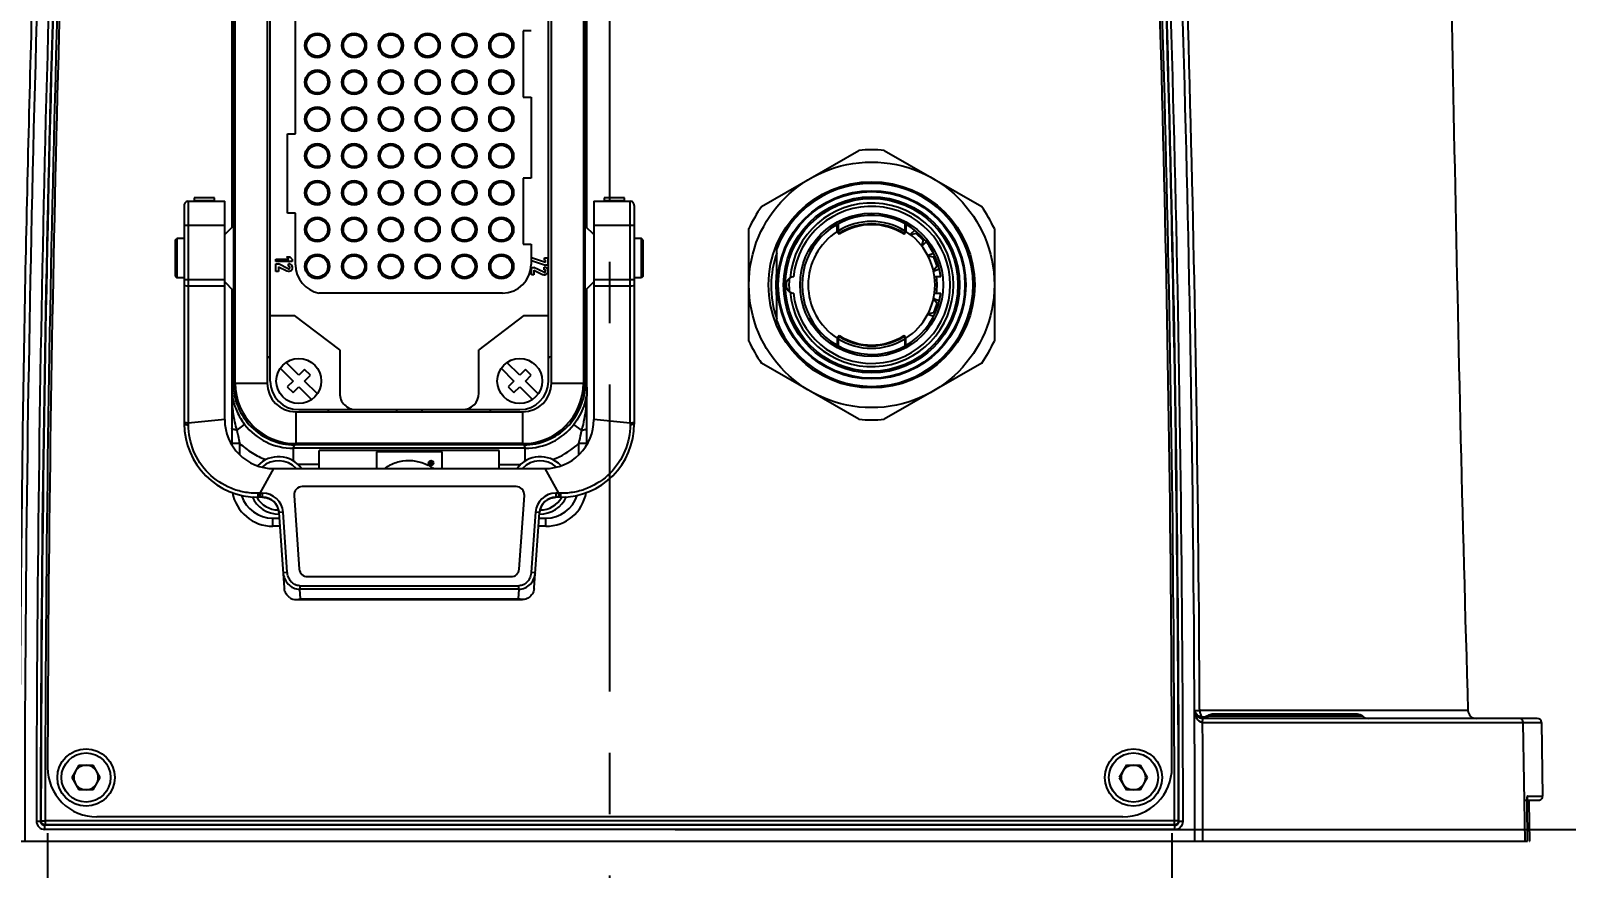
# Model space of a CAD drawing. Header units: millimetres. Extents: x 5828 to 6704, y 123 to 421.
# Drawn here: x 6360.72 to 6370.11, y 229.82 to 234.94 of the extents above; entities that cross this region are included whole.
import ezdxf

# ---------------------------------------------------------------- set-up
doc = ezdxf.new("R2010")
doc.units = ezdxf.units.MM
doc.linetypes.add('CENTER', pattern=[0.6, 0.375, -0.075, 0.075, -0.075])
for name, color, linetype in [('中心线', 7, 'Continuous'), ('外形图', 7, 'Continuous'), ('尺寸标注', 7, 'Continuous')]:
    doc.layers.add(name, color=color, linetype=linetype)
doc.styles.add('微软雅黑', font='msyh.ttc', dxfattribs={"height": 1.5})
doc.dimstyles.new('尺寸标注_1_20比例', dxfattribs={"dimtxt": 1.5, "dimasz": 1.25, "dimexe": 0.5, "dimexo": 0.4, "dimgap": 0.5, "dimtad": 1, "dimdec": 1, "dimlfac": 20, "dimdsep": 46, "dimtxsty": '微软雅黑', "dimcen": 0.09, "dimadec": 0, "dimazin": 0, "dimtp": 0.01, "dimtm": 0.01, "dimtfac": 1, "dimtdec": 1, "dimtofl": 0, "dimtmove": 0, "dimatfit": 3, "dimfxl": 1, "dimtolj": 1, "dimarcsym": 0})

# ---------------------------------------------------------------- blocks, each defined once
blk = doc.blocks.new('*D800')
at = {"layer": 'Defpoints', "color": 0}
for p in [(6360.8275, 230.4362), (6367.6973, 230.4362), (6367.6973, 224.187)]:
    blk.add_point(p, dxfattribs=at)
at = {"layer": '尺寸标注', "color": 0, "lineweight": -2}
for p, q in [((6360.8275, 230.0362), (6360.8275, 223.687)), ((6367.6973, 230.0362), (6367.6973, 223.687)), ((6362.0775, 224.187), (6366.4473, 224.187))]:
    blk.add_line(p, q, dxfattribs=at)
at = {"layer": '尺寸标注', "color": 0}
for points in [[(6362.0775, 224.3954), (6362.0775, 223.9787), (6360.8275, 224.187)], [(6366.4473, 223.9787), (6366.4473, 224.3954), (6367.6973, 224.187)]]:
    blk.add_solid(points, dxfattribs=at)
at = {"layer": '尺寸标注', "color": 0, "insert": (6364.2306, 225.4661), "char_height": 1.5, "attachment_point": 5, "style": '微软雅黑'}
blk.add_mtext('\\A1;\\A1;137', dxfattribs=at)
blk = doc.blocks.new('*D801')
at = {"layer": 'Defpoints', "color": 0}
for p in [(6364.2624, 239.5843), (6364.2624, 230.059), (6374.6748, 230.059)]:
    blk.add_point(p, dxfattribs=at)
at = {"layer": '尺寸标注', "color": 0, "lineweight": -2}
for p, q in [((6364.6624, 239.5843), (6375.1748, 239.5843)), ((6374.6748, 238.3343), (6374.6748, 231.309)), ((6364.6624, 230.059), (6375.1748, 230.059))]:
    blk.add_line(p, q, dxfattribs=at)
at = {"layer": '尺寸标注', "color": 0}
for points in [[(6374.8831, 238.3343), (6374.4665, 238.3343), (6374.6748, 239.5843)], [(6374.4665, 231.309), (6374.8831, 231.309), (6374.6748, 230.059)]]:
    blk.add_solid(points, dxfattribs=at)
at = {"layer": '尺寸标注', "color": 0, "insert": (6373.3958, 234.9195), "char_height": 1.5, "attachment_point": 5, "rotation": 90, "style": '微软雅黑'}
blk.add_mtext('\\A1;\\A1;190', dxfattribs=at)

msp = doc.modelspace()

# ---------------------------------------------------------------- linework, layer by layer
at = {"layer": '中心线', "linetype": 'CENTER', "ltscale": 5}
msp.add_line((6364.2624, 227.9015), (6364.2624, 284.2012), dxfattribs=at)
at = {"layer": '外形图', "color": 7, "linetype": 'Continuous'}
for p, q in [((6361.9624, 236.6879), (6361.9624, 234.8167)), ((6361.9737, 232.7854), (6361.9737, 236.6854)), ((6362.1687, 236.6854), (6362.1687, 232.7854)), ((6362.1874, 232.798), (6362.1874, 236.673)), ((6363.8874, 232.798), (6363.8874, 236.673)), ((6363.9062, 232.7854), (6363.9062, 236.6854)), ((6364.1012, 236.6854), (6364.1012, 232.7854)), ((6364.1124, 232.783), (6364.1124, 236.6879)), ((6361.9529, 235.7351), (6361.9529, 233.7358)), ((6364.1224, 233.7353), (6364.1224, 235.7356)), ((6362.3424, 234.308), (6362.3424, 235.163)), ((6363.7824, 234.938), (6363.7324, 234.938)), ((6363.7324, 234.938), (6363.7324, 234.533)), ((6361.9597, 234.8167), (6361.9737, 234.8167)), ((6361.9597, 234.8167), (6361.9597, 234.6542)), ((6361.9597, 234.6542), (6361.9737, 234.6542)), ((6361.9624, 234.6542), (6361.9624, 232.7829)), ((6363.7324, 234.533), (6363.7824, 234.533)), ((6363.7824, 234.533), (6363.7824, 234.038)), ((6362.2924, 234.308), (6362.3424, 234.308)), ((6362.2924, 233.823), (6362.2924, 234.308)), ((6365.1898, 233.8631), (6365.7851, 234.2068)), ((6365.9398, 234.2068), (6366.5351, 233.8631)), ((6363.7824, 234.038), (6363.7324, 234.038)), ((6363.7324, 234.038), (6363.7324, 233.633)), ((6361.8471, 233.9167), (6361.7221, 233.9167)), ((6361.7221, 233.9167), (6361.7221, 233.8961)), ((6361.8471, 233.9165), (6361.7221, 233.9165)), ((6361.8471, 233.8961), (6361.8471, 233.9167)), ((6364.3526, 233.9167), (6364.2276, 233.9167)), ((6364.2276, 233.9167), (6364.2276, 233.8961)), ((6364.3526, 233.9165), (6364.2276, 233.9165)), ((6364.3526, 233.8961), (6364.3526, 233.9167)), ((6361.6624, 233.8711), (6361.6624, 232.5379)), ((6361.6874, 233.8961), (6361.9096, 233.8961)), ((6361.6874, 233.8961), (6361.6874, 232.5405)), ((6361.7221, 233.9007), (6361.8471, 233.9007)), ((6361.9096, 232.5629), (6361.9096, 233.8961)), ((6362.3424, 233.823), (6362.2924, 233.823)), ((6362.3424, 233.5079), (6362.3424, 233.823)), ((6364.1653, 233.8961), (6364.3874, 233.8961)), ((6364.1653, 233.8961), (6364.1653, 232.5629)), ((6364.2276, 233.9007), (6364.3526, 233.9007)), ((6364.3874, 232.5405), (6364.3874, 233.8961)), ((6364.4124, 233.8711), (6364.4124, 232.5379)), ((6361.9096, 233.7479), (6361.6624, 233.7479)), ((6361.9096, 233.6924), (6361.9601, 233.7429)), ((6364.1653, 233.6924), (6364.1148, 233.7429)), ((6364.4124, 233.7479), (6364.1653, 233.7479)), ((6365.1124, 233.0417), (6365.1124, 233.7291)), ((6365.6524, 233.7111), (6365.6524, 233.7549)), ((6365.6574, 233.7577), (6365.6574, 233.7143)), ((6366.0674, 233.7143), (6366.0674, 233.7577)), ((6366.0724, 233.7549), (6366.0724, 233.7111)), ((6366.6124, 233.7291), (6366.6124, 233.0417)), ((6361.6074, 233.6579), (6361.6174, 233.6679)), ((6361.6074, 233.6579), (6361.6074, 233.4379)), ((6361.6624, 233.6679), (6361.6174, 233.6679)), ((6361.6174, 233.6679), (6361.6174, 233.4279)), ((6363.7324, 233.633), (6363.7824, 233.633)), ((6363.7824, 233.633), (6363.7824, 233.5105)), ((6364.4574, 233.6679), (6364.4124, 233.6679)), ((6364.4674, 233.6579), (6364.4574, 233.6679)), ((6364.4574, 233.4279), (6364.4574, 233.6679)), ((6364.4674, 233.4379), (6364.4674, 233.6579)), ((6365.6524, 233.7111), (6365.6633, 233.6943)), ((6365.6654, 233.7015), (6365.6574, 233.7143)), ((6366.0674, 233.7143), (6366.0595, 233.7015)), ((6366.0616, 233.6943), (6366.0724, 233.7111)), ((6366.1255, 233.7192), (6366.0988, 233.6925)), ((6366.1347, 233.7001), (6366.1007, 233.691)), ((6366.1347, 233.7001), (6366.141, 233.7064)), ((6366.1771, 233.6577), (6366.1347, 233.7001)), ((6366.1771, 233.6577), (6366.168, 233.6237)), ((6366.1695, 233.6218), (6366.1962, 233.6485)), ((6366.1834, 233.664), (6366.1771, 233.6577)), ((6362.2228, 233.5422), (6362.3018, 233.5422)), ((6362.2228, 233.5272), (6362.2228, 233.5422)), ((6362.2871, 233.5572), (6362.3081, 233.5572)), ((6362.2871, 233.5572), (6362.3018, 233.5422)), ((6362.3228, 233.5422), (6362.3081, 233.5572)), ((6362.3228, 233.5422), (6362.3228, 233.5272)), ((6363.8699, 233.5213), (6363.7849, 233.5505)), ((6363.7849, 233.5346), (6363.7849, 233.5505)), ((6363.8643, 233.5505), (6363.8849, 233.5505)), ((6363.8643, 233.5355), (6363.8643, 233.5505)), ((6363.8849, 233.5505), (6363.8849, 233.5055)), ((6365.2824, 233.1663), (6365.2824, 233.6045)), ((6366.2419, 233.5768), (6366.2064, 233.5638)), ((6366.2421, 233.5556), (6366.2075, 233.5617)), ((6366.2421, 233.5556), (6366.2505, 233.5586)), ((6366.2627, 233.4992), (6366.2421, 233.5556)), ((6362.2224, 233.513), (6362.2374, 233.513)), ((6362.2224, 233.468), (6362.2224, 233.513)), ((6362.2374, 233.468), (6362.2224, 233.468)), ((6362.3228, 233.5272), (6362.2228, 233.5272)), ((6362.2966, 233.4837), (6362.2374, 233.513)), ((6362.2374, 233.4962), (6362.29, 233.4703)), ((6362.2374, 233.4962), (6362.2374, 233.468)), ((6362.3003, 233.4997), (6362.3003, 233.5147)), ((6363.7845, 233.4912), (6363.7995, 233.4912)), ((6363.7845, 233.4462), (6363.7845, 233.4912)), ((6363.7995, 233.4462), (6363.7845, 233.4462)), ((6363.7849, 233.5346), (6363.8699, 233.5055)), ((6363.8587, 233.462), (6363.7995, 233.4912)), ((6363.7995, 233.4745), (6363.852, 233.4485)), ((6363.7995, 233.4745), (6363.7995, 233.4462)), ((6363.8624, 233.478), (6363.8624, 233.493)), ((6363.8699, 233.5355), (6363.8643, 233.5355)), ((6363.8699, 233.5213), (6363.8699, 233.5355)), ((6363.8849, 233.5055), (6363.8699, 233.5055)), ((6366.2627, 233.4992), (6366.2401, 233.4723)), ((6366.2406, 233.4699), (6366.2761, 233.4828)), ((6366.2711, 233.5022), (6366.2627, 233.4992)), ((6361.6074, 233.4379), (6361.6174, 233.4279)), ((6361.6624, 233.4279), (6361.6174, 233.4279)), ((6361.6624, 233.4182), (6361.9096, 233.4182)), ((6361.9096, 233.3769), (6361.6874, 233.3769)), ((6361.9096, 233.4034), (6361.9601, 233.3529)), ((6361.9529, 233.3601), (6361.9529, 232.7596)), ((6364.1653, 233.4034), (6364.1148, 233.3529)), ((6364.1224, 232.4115), (6364.1224, 233.3606)), ((6364.1653, 233.4182), (6364.4124, 233.4182)), ((6364.3874, 233.3769), (6364.1653, 233.3769)), ((6364.4574, 233.4279), (6364.4124, 233.4279)), ((6364.4674, 233.4379), (6364.4574, 233.4279)), ((6366.2845, 233.4354), (6366.2467, 233.4354)), ((6363.6074, 233.3355), (6362.4874, 233.3355)), ((6366.2627, 233.2717), (6366.2401, 233.2986)), ((6366.2761, 233.2881), (6366.2406, 233.301)), ((6366.2421, 233.2153), (6366.2627, 233.2717)), ((6366.2467, 233.3354), (6366.2845, 233.3354)), ((6366.2627, 233.2717), (6366.2711, 233.2686)), ((6362.1874, 233.198), (6362.337, 233.198)), ((6362.6124, 232.988), (6362.337, 233.198)), ((6363.7378, 233.198), (6363.4624, 232.988)), ((6363.7378, 233.198), (6363.8874, 233.198)), ((6366.2064, 233.207), (6366.2419, 233.1941)), ((6366.2421, 233.2153), (6366.2075, 233.2092)), ((6366.2505, 233.2122), (6366.2421, 233.2153)), ((6365.6633, 233.0766), (6365.6524, 233.0598)), ((6365.6574, 233.0566), (6365.6654, 233.0693)), ((6366.0595, 233.0693), (6366.0674, 233.0566)), ((6366.0724, 233.0598), (6366.0616, 233.0766)), ((6362.6124, 232.988), (6362.6124, 232.723)), ((6363.4624, 232.723), (6363.4624, 232.988)), ((6365.6524, 233.0598), (6365.6524, 233.0159)), ((6365.6574, 233.0566), (6365.6574, 233.0131)), ((6366.0674, 233.0131), (6366.0674, 233.0566)), ((6366.0724, 233.0159), (6366.0724, 233.0598)), ((6362.3624, 232.8333), (6362.2845, 232.9112)), ((6363.7124, 232.8333), (6363.6345, 232.9112)), ((6365.7851, 232.5641), (6365.1898, 232.9078)), ((6366.5351, 232.9078), (6365.9398, 232.5641)), ((6361.9737, 232.7854), (6362.1687, 232.7854)), ((6362.2491, 232.8759), (6362.3271, 232.7979)), ((6362.3271, 232.7979), (6362.2917, 232.7626)), ((6362.3978, 232.8686), (6362.3624, 232.8333)), ((6362.4331, 232.8333), (6362.3978, 232.8686)), ((6362.3978, 232.7979), (6362.4331, 232.8333)), ((6362.4757, 232.72), (6362.3978, 232.7979)), ((6363.5991, 232.8759), (6363.6771, 232.7979)), ((6363.6771, 232.7979), (6363.6417, 232.7626)), ((6363.7478, 232.8686), (6363.7124, 232.8333)), ((6363.7831, 232.8333), (6363.7478, 232.8686)), ((6363.7478, 232.7979), (6363.7831, 232.8333)), ((6363.8257, 232.72), (6363.7478, 232.7979)), ((6363.9062, 232.7854), (6364.1012, 232.7854)), ((6361.9624, 232.7829), (6361.9524, 232.7596)), ((6361.9529, 232.7244), (6361.9529, 232.4107)), ((6362.2917, 232.7626), (6362.3271, 232.7272)), ((6362.3271, 232.7272), (6362.3624, 232.7626)), ((6362.3624, 232.7626), (6362.4403, 232.6846)), ((6363.6417, 232.7626), (6363.6771, 232.7272)), ((6363.6771, 232.7272), (6363.7124, 232.7626)), ((6363.7124, 232.7626), (6363.7903, 232.6846)), ((6364.1224, 232.7595), (6364.1124, 232.783)), ((6362.3437, 232.6104), (6363.7312, 232.6104)), ((6362.3437, 232.6104), (6362.3437, 232.4154)), ((6362.3624, 232.623), (6363.7124, 232.623)), ((6363.7312, 232.4154), (6363.7312, 232.6104)), ((6361.9096, 232.5629), (6361.6874, 232.5405)), ((6361.6875, 232.5307), (6361.6874, 232.5405)), ((6361.9857, 232.4978), (6362.0316, 232.5332)), ((6364.0891, 232.4978), (6364.0433, 232.5332)), ((6364.3874, 232.5405), (6364.1653, 232.5629)), ((6364.3874, 232.5405), (6364.3873, 232.5307)), ((6362.0024, 232.4169), (6361.9524, 232.4169)), ((6362.0024, 232.3478), (6362.0024, 232.4169)), ((6363.7312, 232.4154), (6362.3437, 232.4154)), ((6364.1224, 232.4169), (6364.0724, 232.4169)), ((6364.0724, 232.4169), (6364.0724, 232.3476)), ((6362.3284, 232.3872), (6362.3373, 232.4079)), ((6363.7464, 232.3872), (6362.3284, 232.3872)), ((6362.3284, 232.3872), (6362.3284, 232.3099)), ((6363.7375, 232.4079), (6362.3373, 232.4079)), ((6363.5874, 232.3739), (6362.4874, 232.3739)), ((6362.4874, 232.2629), (6362.4874, 232.3739)), ((6363.2374, 232.3654), (6362.8374, 232.3654)), ((6362.8374, 232.3654), (6362.8374, 232.2629)), ((6363.2374, 232.2629), (6363.2374, 232.3654)), ((6363.5874, 232.2629), (6363.5874, 232.3739)), ((6363.7375, 232.4079), (6363.7464, 232.3872)), ((6363.7464, 232.3099), (6363.7464, 232.3872)), ((6362.1263, 232.1129), (6362.2096, 232.2629)), ((6362.2096, 232.2629), (6363.8653, 232.2629)), ((6362.4874, 232.2873), (6362.358, 232.2873)), ((6363.1714, 232.3043), (6363.1652, 232.3043)), ((6363.1652, 232.3043), (6363.1652, 232.2909)), ((6363.1652, 232.2909), (6363.1685, 232.2909)), ((6363.1702, 232.3019), (6363.1685, 232.3019)), ((6363.1685, 232.3019), (6363.1685, 232.2985)), ((6363.1685, 232.2985), (6363.1702, 232.2985)), ((6363.1729, 232.2909), (6363.1685, 232.2959)), ((6363.1685, 232.2909), (6363.1685, 232.2959)), ((6363.1722, 232.2961), (6363.1764, 232.2909)), ((6363.1729, 232.2909), (6363.1764, 232.2909)), ((6363.5874, 232.2873), (6363.7169, 232.2873)), ((6363.8653, 232.2629), (6363.9486, 232.1129)), ((6363.6908, 232.1529), (6362.384, 232.1529)), ((6362.1415, 232.0879), (6362.1124, 232.0879)), ((6362.1263, 232.1129), (6362.1128, 232.1125)), ((6362.1263, 232.1129), (6362.1414, 232.1129)), ((6362.1263, 232.0879), (6362.1263, 232.1129)), ((6362.1415, 232.0879), (6362.1415, 232.1129)), ((6362.1669, 232.0845), (6362.1709, 232.0833)), ((6362.195, 232.072), (6362.199, 232.0692)), ((6362.3341, 232.0994), (6362.3656, 231.6494)), ((6363.7092, 231.6494), (6363.7407, 232.0994)), ((6363.8737, 232.0677), (6363.8782, 232.0708)), ((6363.9486, 232.1129), (6363.9333, 232.1129)), ((6363.9334, 232.1129), (6363.9334, 232.0879)), ((6363.9624, 232.0879), (6363.9334, 232.0879)), ((6363.9486, 232.1129), (6363.9485, 232.0879)), ((6363.9621, 232.1125), (6363.9486, 232.1129)), ((6362.2024, 231.9604), (6362.2436, 231.9604)), ((6362.2024, 231.9604), (6362.2024, 231.9104)), ((6362.2402, 232), (6362.241, 231.9944)), ((6362.2661, 231.9967), (6362.2412, 231.9949)), ((6362.2412, 231.9949), (6362.2733, 231.5354)), ((6362.2917, 231.6309), (6362.2661, 231.9966)), ((6363.8087, 231.9966), (6363.7831, 231.6309)), ((6363.8015, 231.5354), (6363.8336, 231.9949)), ((6363.8336, 231.9949), (6363.8087, 231.9967)), ((6363.8312, 231.9604), (6363.8724, 231.9604)), ((6363.8337, 231.994), (6363.8342, 231.9974)), ((6363.8724, 231.9104), (6363.8724, 231.9604)), ((6362.2471, 231.9104), (6362.2025, 231.9104)), ((6363.8724, 231.9104), (6363.8277, 231.9104)), ((6362.2668, 231.6291), (6362.2917, 231.6309)), ((6362.4155, 231.6029), (6363.6593, 231.6029)), ((6363.7831, 231.6309), (6363.808, 231.6291)), ((6362.3683, 231.5477), (6363.7066, 231.5477)), ((6362.3683, 231.5477), (6362.3683, 231.5265)), ((6363.7066, 231.5265), (6362.3683, 231.5265)), ((6362.3725, 231.4667), (6362.3683, 231.5265)), ((6363.7066, 231.5265), (6363.7024, 231.4667)), ((6363.7066, 231.5265), (6363.7066, 231.5477)), ((6362.3456, 231.4629), (6363.7292, 231.4629)), ((6362.3725, 231.4667), (6363.7024, 231.4667)), ((6367.8786, 230.7435), (6367.8567, 230.7522)), ((6367.8668, 230.793), (6367.8669, 230.7856)), ((6369.5063, 230.7856), (6367.8669, 230.7856)), ((6369.9297, 230.7371), (6367.8856, 230.7371)), ((6368.8637, 230.7496), (6367.9182, 230.7496)), ((6368.8306, 230.7621), (6367.9442, 230.7621)), ((6367.885, 230.7125), (6369.9547, 230.7125)), ((6369.4758, 230.7127), (6369.8445, 230.7125)), ((6369.8564, 229.9871), (6369.8445, 230.7125)), ((6369.9547, 230.7125), (6369.9625, 230.2625)), ((6361.0191, 230.4509), (6360.9758, 230.3759)), ((6361.0191, 230.4509), (6361.1057, 230.4509)), ((6361.149, 230.3759), (6361.1057, 230.4509)), ((6367.4191, 230.4509), (6367.3758, 230.3759)), ((6367.4191, 230.4509), (6367.5057, 230.4509)), ((6367.549, 230.3759), (6367.5057, 230.4509)), ((6360.9758, 230.3759), (6361.0191, 230.3009)), ((6361.1057, 230.3009), (6361.149, 230.3759)), ((6367.3758, 230.3759), (6367.4191, 230.3009)), ((6367.5057, 230.3009), (6367.549, 230.3759)), ((6361.1057, 230.3009), (6361.0191, 230.3009)), ((6367.5057, 230.3009), (6367.4191, 230.3009)), ((6369.8691, 230.2625), (6369.9625, 230.2625)), ((6369.8576, 230.2371), (6369.9375, 230.2371)), ((6369.8672, 230.2134), (6369.8671, 230.2134)), ((6369.8807, 230.2312), (6369.8808, 230.2371)), ((6360.7594, 230.109), (6360.7844, 230.109)), ((6360.7844, 230.109), (6360.787, 230.1117)), ((6360.787, 230.1117), (6360.812, 230.1116)), ((6360.8094, 230.084), (6360.812, 230.0866)), ((6367.7154, 230.084), (6360.8094, 230.084)), ((6360.8094, 230.084), (6360.8094, 230.059)), ((6367.7378, 230.1117), (6360.812, 230.1116)), ((6360.812, 230.1116), (6360.812, 230.0866)), ((6367.7128, 230.0866), (6360.812, 230.0866)), ((6367.3973, 230.1354), (6361.1275, 230.1354)), ((6367.7128, 230.0866), (6367.7128, 230.1116)), ((6367.7154, 230.084), (6367.7128, 230.0866)), ((6367.7154, 230.059), (6367.7154, 230.084)), ((6367.7404, 230.109), (6367.7378, 230.1117)), ((6367.7404, 230.109), (6367.7654, 230.109)), ((6358.6403, 229.9871), (6369.8708, 229.9871)), ((6367.7154, 230.059), (6360.8094, 230.059)), ((6369.8815, 229.9871), (6369.8845, 229.9871))]:
    msp.add_line(p, q, dxfattribs=at)
for points in [[(6362.1263, 232.0879), (6362.1263, 232.0898), (6362.1263, 232.0952), (6362.1263, 232.1033)], [(6362.1416, 232.0879), (6362.1425, 232.0879), (6362.1449, 232.0879), (6362.1481, 232.0877), (6362.1516, 232.0874), (6362.1552, 232.0869), (6362.159, 232.0863), (6362.163, 232.0855), (6362.1669, 232.0845)], [(6362.1709, 232.0833), (6362.1749, 232.082), (6362.1789, 232.0804), (6362.1829, 232.0787), (6362.1869, 232.0767), (6362.1909, 232.0745), (6362.195, 232.072)], [(6362.199, 232.0692), (6362.203, 232.0662), (6362.2069, 232.0628), (6362.2108, 232.0592), (6362.2145, 232.0552)], [(6362.2145, 232.0552), (6362.2181, 232.051), (6362.2216, 232.0464)], [(6362.2216, 232.0464), (6362.2248, 232.0415), (6362.2278, 232.0364)], [(6362.2278, 232.0364), (6362.2305, 232.031), (6362.233, 232.0254), (6362.2352, 232.0195), (6362.2371, 232.0134)], [(6363.8441, 232.0305), (6363.8471, 232.0365), (6363.8504, 232.0421)], [(6363.8504, 232.0421), (6363.8538, 232.0472), (6363.8575, 232.0519)], [(6363.8575, 232.0519), (6363.8613, 232.0563), (6363.8653, 232.0604), (6363.8694, 232.0642), (6363.8737, 232.0677)], [(6363.8782, 232.0708), (6363.8827, 232.0737), (6363.8873, 232.0763), (6363.8919, 232.0786), (6363.8965, 232.0806), (6363.9011, 232.0824)], [(6363.9011, 232.0824), (6363.9057, 232.0839), (6363.9102, 232.0851), (6363.9146, 232.086), (6363.9189, 232.0868), (6363.923, 232.0873), (6363.9269, 232.0877), (6363.9303, 232.0879), (6363.9324, 232.0879), (6363.9333, 232.0879)], [(6362.2371, 232.0133), (6362.2388, 232.0069), (6362.2402, 232)], [(6363.8342, 231.9974), (6363.8354, 232.0039), (6363.837, 232.0106)], [(6363.837, 232.0106), (6363.839, 232.0174), (6363.8413, 232.0241), (6363.8441, 232.0305)], [(6367.8567, 230.7522), (6367.8412, 230.77), (6367.8369, 230.7872)], [(6367.9149, 230.7526), (6367.9022, 230.7459), (6367.8786, 230.7435)], [(6369.8708, 229.9871), (6369.8671, 230.2163), (6369.867, 230.2265), (6369.8671, 230.2355), (6369.8673, 230.2432), (6369.8675, 230.2493), (6369.8678, 230.2536), (6369.8679, 230.2549)], [(6369.8845, 229.9871), (6369.8807, 230.2207), (6369.8807, 230.2312)]]:
    msp.add_lwpolyline(points, dxfattribs=at)
for centre, radius in [((6362.4749, 234.848), 0.075), ((6362.4749, 234.848), 0.065), ((6362.6999, 234.848), 0.075), ((6362.6999, 234.848), 0.065), ((6362.9249, 234.848), 0.075), ((6362.9249, 234.848), 0.065), ((6363.1499, 234.848), 0.075), ((6363.1499, 234.848), 0.065), ((6363.3749, 234.848), 0.075), ((6363.3749, 234.848), 0.065), ((6363.5999, 234.848), 0.075), ((6363.5999, 234.848), 0.065), ((6362.4749, 234.623), 0.075), ((6362.4749, 234.623), 0.065), ((6362.6999, 234.623), 0.075), ((6362.6999, 234.623), 0.065), ((6362.9249, 234.623), 0.075), ((6362.9249, 234.623), 0.065), ((6363.1499, 234.623), 0.075), ((6363.1499, 234.623), 0.065), ((6363.3749, 234.623), 0.075), ((6363.3749, 234.623), 0.065), ((6363.5999, 234.623), 0.075), ((6363.5999, 234.623), 0.065), ((6362.4749, 234.398), 0.075), ((6362.4749, 234.398), 0.065), ((6362.6999, 234.398), 0.075), ((6362.6999, 234.398), 0.065), ((6362.9249, 234.398), 0.075), ((6362.9249, 234.398), 0.065), ((6363.1499, 234.398), 0.075), ((6363.1499, 234.398), 0.065), ((6363.3749, 234.398), 0.075), ((6363.3749, 234.398), 0.065), ((6363.5999, 234.398), 0.075), ((6363.5999, 234.398), 0.065), ((6362.4749, 234.173), 0.075), ((6362.4749, 234.173), 0.065), ((6362.6999, 234.173), 0.075), ((6362.6999, 234.173), 0.065), ((6362.9249, 234.173), 0.075), ((6362.9249, 234.173), 0.065), ((6363.1499, 234.173), 0.075), ((6363.1499, 234.173), 0.065), ((6363.3749, 234.173), 0.075), ((6363.3749, 234.173), 0.065), ((6363.5999, 234.173), 0.075), ((6363.5999, 234.173), 0.065), ((6365.8624, 233.3854), 0.75), ((6362.4749, 233.948), 0.075), ((6362.4749, 233.948), 0.065), ((6362.6999, 233.948), 0.075), ((6362.6999, 233.948), 0.065), ((6362.9249, 233.948), 0.075), ((6362.9249, 233.948), 0.065), ((6363.1499, 233.948), 0.075), ((6363.1499, 233.948), 0.065), ((6363.3749, 233.948), 0.075), ((6363.3749, 233.948), 0.065), ((6363.5999, 233.948), 0.075), ((6363.5999, 233.948), 0.065), ((6365.8624, 233.3854), 0.63), ((6365.8624, 233.3854), 0.575), ((6365.8624, 233.3854), 0.5725), ((6365.8624, 233.3854), 0.57), ((6365.8624, 233.3854), 0.5375), ((6365.8624, 233.3854), 0.5275), ((6365.8624, 233.3854), 0.4375), ((6362.4749, 233.723), 0.075), ((6362.4749, 233.723), 0.065), ((6362.6999, 233.723), 0.075), ((6362.6999, 233.723), 0.065), ((6362.9249, 233.723), 0.075), ((6362.9249, 233.723), 0.065), ((6363.1499, 233.723), 0.075), ((6363.1499, 233.723), 0.065), ((6363.3749, 233.723), 0.075), ((6363.3749, 233.723), 0.065), ((6363.5999, 233.723), 0.075), ((6363.5999, 233.723), 0.065), ((6362.4749, 233.498), 0.075), ((6362.4749, 233.498), 0.065), ((6362.6999, 233.498), 0.075), ((6362.6999, 233.498), 0.065), ((6362.9249, 233.498), 0.075), ((6362.9249, 233.498), 0.065), ((6363.1499, 233.498), 0.075), ((6363.1499, 233.498), 0.065), ((6363.3749, 233.498), 0.075), ((6363.3749, 233.498), 0.065), ((6363.5999, 233.498), 0.075), ((6363.5999, 233.498), 0.065), ((6362.3624, 232.7979), 0.1375), ((6363.7124, 232.7979), 0.1375), ((6363.1705, 232.2974), 0.0147), ((6363.1705, 232.2976), 0.0105), ((6361.0624, 230.3759), 0.175), ((6367.4624, 230.3759), 0.175), ((6361.0624, 230.3759), 0.15), ((6367.4624, 230.3759), 0.15)]:
    msp.add_circle(centre, radius, dxfattribs=at)
for centre, radius, start, end in [((6533.4142, 229.9871), 172.7267, 177.199864, 180), ((6533.4142, 229.9871), 172.6548, 177.199864, 179.959524), ((6533.4142, 229.9871), 172.6298, 177.199864, 179.959524), ((6533.4142, 229.9871), 172.6272, 177.199864, 179.958649), ((6533.4142, 229.9871), 172.6022, 177.199864, 179.958649), ((6195.1107, 229.9871), 172.6022, 0.041351, 2.800136), ((6195.1107, 229.9871), 172.6272, 0.041351, 2.800136), ((6195.1107, 229.9871), 172.6298, 0.040476, 2.800136), ((6195.1107, 229.9871), 172.6548, 0.040476, 2.800136), ((6195.1107, 229.9871), 172.7267, 0, 2.800136), ((6191.531, 229.9296), 176.3379, 0.280545, 2.76226), ((6533.4142, 230.0009), 172.5872, 177.211319, 179.855486), ((6195.1107, 230.0009), 172.5872, 0.144514, 2.788681), ((6365.8624, 233.3854), 0.825, 84.61998, 95.38002), ((6365.8624, 233.3854), 0.62, 200.69354, 159.30646), ((6361.6874, 233.8711), 0.025, 90, 180.00058), ((6364.3874, 233.8711), 0.025, 359.9995, 90), ((6365.8624, 233.3854), 0.825, 144.61998, 155.38002), ((6365.8624, 233.3854), 0.5, 184.92394, 175.07606), ((6365.8624, 233.3854), 0.48, 185.94994, 174.04989), ((6365.8624, 233.3854), 0.825, 24.61998, 35.38002), ((6365.8624, 233.3854), 0.425, 6.75633, 353.24367), ((6365.8624, 233.3854), 0.3875, 58.05991, 121.94009), ((6365.8624, 233.3854), 0.3675, 57.18451, 122.81549), ((6365.8624, 233.3854), 0.3725, 58.05991, 121.94009), ((6365.8624, 233.3854), 0.3875, 122.81549, 237.18451), ((6365.8624, 233.3854), 0.3825, 122.00222, 122.81549), ((6365.8624, 233.3854), 0.3825, 57.18451, 57.99778), ((6365.8624, 233.3854), 0.3875, 302.81549, 57.18451), ((6365.8652, 233.3778), 0.6166, 160.93701, 179.29174), ((6362.3003, 233.4913), 0.0234, 243.71823, 90), ((6362.3003, 233.4913), 0.00844, 243.71823, 90), ((6362.5174, 233.5079), 0.175, 180.00002, 260.12915), ((6363.6074, 233.5105), 0.175, 270.00009, 0.00002), ((6363.8624, 233.4695), 0.0234, 243.71823, 90), ((6363.8624, 233.4695), 0.00844, 243.71823, 90), ((6365.8624, 233.3854), 0.585, 172.50357, 187.49643), ((6365.8639, 233.3785), 0.6153, 179.35845, 199.0803), ((6365.3899, 233.3854), 0.05, 95.64016, 264.35941), ((6365.8624, 233.3854), 0.505, 175.54209, 184.45791), ((6365.8624, 233.3854), 0.4, 352.81924, 7.18076), ((6365.8624, 233.3854), 0.3675, 237.18451, 302.81549), ((6365.8624, 233.3854), 0.3725, 238.05991, 301.94009), ((6365.8624, 233.3854), 0.825, 204.61998, 215.38002), ((6365.8624, 233.3854), 0.3825, 237.18451, 237.99778), ((6365.8624, 233.3854), 0.3875, 238.05991, 301.94009), ((6365.8624, 233.3854), 0.3825, 302.00222, 302.81549), ((6365.8624, 233.3854), 0.825, 324.61998, 335.38002), ((6362.2201, 233.007), 0.0754, 226.47128, 244.28496), ((6363.8547, 233.007), 0.0754, 295.71371, 313.34051), ((6362.3437, 232.7854), 0.37, 180, 270), ((6362.3437, 232.7854), 0.175, 180, 270), ((6362.3624, 232.798), 0.175, 180.00004, 270), ((6363.7124, 232.798), 0.175, 269.99999, 359.99992), ((6363.7312, 232.7854), 0.37, 270, 0), ((6363.7312, 232.7854), 0.175, 270, 0), ((6365.869, 233.3828), 0.6222, 238.57217, 247.99687), ((6365.8691, 233.3833), 0.6226, 248.00367, 249.66128), ((6365.8696, 233.3853), 0.6247, 249.68749, 289.20998), ((6365.904, 233.3934), 0.622, 276.19494, 285.96569), ((6363.2543, 232.7621), 1.3018, 180.10482, 181.65995), ((6362.3165, 232.7622), 0.364, 180.40679, 181.82383), ((6362.3189, 232.7623), 0.3665, 181.8264, 185.92985), ((6363.1834, 232.7601), 1.2309, 181.66465, 182.9014), ((6363.1499, 232.7585), 1.1974, 182.90537, 183.34705), ((6362.32, 232.7624), 0.3676, 185.92887, 191.51533), ((6362.3374, 232.7829), 0.3749, 179.9908, 269.99429), ((6362.7124, 232.723), 0.1, 180.00006, 270.00008), ((6363.3624, 232.723), 0.1, 270.00018, 0.00002), ((6363.7375, 232.7829), 0.3749, 270.00105, 0.00943), ((6362.6088, 232.6505), 0.0752, 201.48211, 212.25535), ((6363.0374, 232.606), 0.0795, 167.67464, 176.77226), ((6363.0374, 232.606), 0.0795, 3.22774, 12.32536), ((6363.4659, 232.6505), 0.0753, 327.50528, 338.50032), ((6362.1124, 232.5379), 0.45, 180.00001, 269.99999), ((6362.2096, 232.5629), 0.3, 180, 269.99988), ((6362.3284, 232.762), 0.3748, 217.63266, 270.00541), ((6363.7464, 232.762), 0.3748, 269.99459, 322.36734), ((6363.8653, 232.5629), 0.3, 269.99979, 0), ((6363.9624, 232.5379), 0.45, 270.00001, 0), ((6365.8624, 233.3854), 0.825, 264.61998, 275.38002), ((6362.2374, 232.1604), 0.175, 36.17396, 135.95996), ((6363.8374, 232.1604), 0.175, 44.05331, 143.81397), ((6363.7473, 232.7607), 0.4732, 290.61455, 293.2454), ((6362.2374, 232.1604), 0.15, 43.40627, 131.59033), ((6363.0427, 232.0735), 0.237, 60.62993, 62.27461), ((6363.0445, 232.0768), 0.2332, 59.92863, 60.62738), ((6363.0458, 232.0791), 0.2306, 59.01951, 59.92901), ((6363.047, 232.0811), 0.2283, 58.45651, 59.01892), ((6363.0523, 232.0893), 0.2185, 52.62696, 58.49476), ((6363.1702, 232.3002), 0.00167, 269.99282, 89.99641), ((6363.1714, 232.3002), 0.00412, 281.62629, 89.99968), ((6363.8374, 232.1604), 0.15, 48.43718, 136.62194), ((6362.384, 232.1029), 0.05, 90, 184), ((6363.6908, 232.1029), 0.05, 356, 90), ((6362.2029, 232.1609), 0.25, 189.99132, 270.01236), ((6362.2024, 232.1604), 0.2, 197.96474, 270), ((6362.2374, 232.1604), 0.175, 203.12345, 271.59569), ((6362.2374, 232.1604), 0.15, 208.90726, 269.86562), ((6362.1415, 231.9879), 0.125, 3.99741, 90.00168), ((6362.1415, 231.9879), 0.1, 3.9994, 90), ((6363.9334, 231.9879), 0.125, 90.04636, 176.00173), ((6363.8374, 232.1604), 0.175, 268.38693, 336.81692), ((6363.9334, 231.9879), 0.1, 90, 176.00027), ((6363.8374, 232.1604), 0.15, 269.86562, 331.09669), ((6363.8724, 232.1604), 0.25, 270, 349.98699), ((6363.8724, 232.1604), 0.2, 270, 342.14571), ((6362.4155, 231.6529), 0.05, 184, 270), ((6363.6593, 231.6529), 0.05, 270, 356), ((6367.8856, 230.7871), 0.05, 180.26529, 270.00003), ((6367.885, 230.7873), 0.0494, 205.09869, 208.44363), ((6367.8856, 230.7881), 0.0504, 232.81301, 284.47648), ((6367.9442, 230.7121), 0.05, 90, 125.91221), ((6368.8306, 230.7121), 0.05, 48.59038, 90), ((6368.8967, 230.7871), 0.05, 228.59038, 270), ((6369.5563, 230.7871), 0.05, 181.74506, 270), ((6369.8195, 230.7121), 0.025, 0.92863, 89.98013), ((6369.9297, 230.7121), 0.025, 1, 90), ((6191.5984, 229.9182), 176.2884, 0.022391, 0.258174), ((6361.0624, 230.3759), 0.075, 44.99999, 135.00001), ((6367.4624, 230.3759), 0.075, 44.99999, 135.00001), ((6361.1275, 230.4354), 0.3, 179.85549, 270), ((6361.0624, 230.3759), 0.075, 150, 210), ((6361.0624, 230.3759), 0.075, 330, 30), ((6367.4624, 230.3759), 0.075, 150, 210), ((6367.3973, 230.4354), 0.3, 270, 0.14451), ((6367.4624, 230.3759), 0.075, 330, 30), ((6361.0624, 230.3759), 0.075, 224.99999, 315.00001), ((6367.4624, 230.3759), 0.075, 224.99999, 315.00001), ((6369.9375, 230.2621), 0.025, 270, 1), ((6370.5855, 230.2276), 0.7185, 179.62021, 180.03804), ((6370.7081, 230.2277), 0.8411, 180.03347, 180.30389), ((6370.8379, 230.2284), 0.9709, 180.30859, 180.88744), ((6360.8094, 230.109), 0.05, 179.95559, 270.00395), ((6360.8094, 230.109), 0.025, 179.91278, 270.04674), ((6367.7154, 230.109), 0.05, 269.99606, 0.0444), ((6367.7155, 230.109), 0.025, 269.95326, 0.08722)]:
    msp.add_arc(centre, radius, start, end, dxfattribs=at)
for points, knots in [([(6369.2879, 240.2128), (6369.3122, 239.4262), (6369.3914, 236.2839), (6369.4345, 233.1408), (6369.5063, 230.7856)], [0, 0, 0, 0, 0.250372, 1, 1, 1, 1]), ([(6360.8608, 238.4276), (6360.8296, 237.7919), (6360.7759, 236.5199), (6360.7148, 234.6113), (6360.6737, 232.7022), (6360.6626, 231.4294), (6360.658, 230.7931)], [0, 0, 0, 0, 0.250016, 0.500043, 0.750061, 1, 1, 1, 1]), ([(6361.6874, 233.3769), (6361.6815, 233.3769), (6361.6734, 233.3777), (6361.6651, 233.3802), (6361.6624, 233.3827), (6361.6624, 233.3837)], [0, 0, 0, 0, 0.66126, 0.879137, 1, 1, 1, 1]), ([(6364.4124, 233.3837), (6364.4124, 233.3827), (6364.4098, 233.3802), (6364.4014, 233.3777), (6364.3933, 233.3769), (6364.3874, 233.3769)], [0, 0, 0, 0, 0.120863, 0.338739, 1, 1, 1, 1]), ([(6364.1224, 232.7595), (6364.1221, 232.7208), (6364.1085, 232.6394), (6364.0691, 232.5667), (6364.0433, 232.5332)], [0, 0, 0, 0, 0.478214, 1, 1, 1, 1]), ([(6364.1224, 232.7597), (6364.1224, 232.7384), (6364.1213, 232.6955), (6364.1162, 232.6309), (6364.1068, 232.5647), (6364.097, 232.52), (6364.0891, 232.4978)], [0, 0, 0, 0, 0.241756, 0.485141, 0.733159, 1, 1, 1, 1]), ([(6361.9857, 232.4978), (6361.9799, 232.5142), (6361.9717, 232.5467), (6361.9609, 232.6104), (6361.9563, 232.6575), (6361.9545, 232.6886)], [0, 0, 0, 0, 0.268872, 0.517434, 1, 1, 1, 1]), ([(6361.9598, 232.689), (6361.9653, 232.6618), (6361.9833, 232.6066), (6362.0133, 232.5568), (6362.0316, 232.5332)], [0, 0, 0, 0, 0.481329, 1, 1, 1, 1]), ([(6361.6643, 232.5449), (6361.664, 232.5451), (6361.6632, 232.5458), (6361.6624, 232.5469), (6361.6624, 232.5476)], [0, 0, 0, 0, 0.311516, 1, 1, 1, 1]), ([(6361.6624, 232.5379), (6361.6624, 232.5369), (6361.6649, 232.5343), (6361.6734, 232.5316), (6361.6816, 232.5307), (6361.6875, 232.5307)], [0, 0, 0, 0, 0.117269, 0.342026, 1, 1, 1, 1]), ([(6361.6778, 232.541), (6361.6751, 232.5413), (6361.6705, 232.5422), (6361.666, 232.5438), (6361.6643, 232.5449)], [0, 0, 0, 0, 0.583008, 1, 1, 1, 1]), ([(6362.1128, 232.1125), (6362.0847, 232.1119), (6362.0283, 232.1164), (6361.9209, 232.1481), (6361.803, 232.2271), (6361.71, 232.3669), (6361.6878, 232.4766), (6361.6875, 232.5307)], [0, 0, 0, 0, 0.127741, 0.254777, 0.506051, 0.753911, 1, 1, 1, 1]), ([(6361.9858, 232.4978), (6361.9813, 232.4983), (6361.9731, 232.4994), (6361.9626, 232.5022), (6361.9553, 232.5054), (6361.9524, 232.5092), (6361.9524, 232.5107)], [0, 0, 0, 0, 0.357954, 0.663406, 0.876224, 1, 1, 1, 1]), ([(6364.3873, 232.5307), (6364.387, 232.4766), (6364.3648, 232.3669), (6364.2718, 232.2271), (6364.154, 232.1481), (6364.0465, 232.1164), (6363.9902, 232.1119), (6363.9621, 232.1125)], [0, 0, 0, 0, 0.246089, 0.493949, 0.745223, 0.872259, 1, 1, 1, 1]), ([(6364.0891, 232.4978), (6364.0935, 232.4983), (6364.1017, 232.4994), (6364.1122, 232.5022), (6364.1196, 232.5054), (6364.1224, 232.5092), (6364.1224, 232.5107)], [0, 0, 0, 0, 0.357954, 0.663406, 0.876224, 1, 1, 1, 1]), ([(6364.4124, 232.5379), (6364.4124, 232.5369), (6364.4099, 232.5343), (6364.4014, 232.5316), (6364.3933, 232.5307), (6364.3873, 232.5307)], [0, 0, 0, 0, 0.117269, 0.34203, 1, 1, 1, 1]), ([(6364.4051, 232.5426), (6364.4045, 232.5424), (6364.4019, 232.5417), (6364.3991, 232.5413), (6364.397, 232.541)], [0, 0, 0, 0, 0.227132, 1, 1, 1, 1]), ([(6364.4124, 232.5476), (6364.4124, 232.5465), (6364.4098, 232.544), (6364.407, 232.5431), (6364.4051, 232.5426)], [0, 0, 0, 0, 0.361916, 1, 1, 1, 1]), ([(6362.0024, 232.4169), (6362.001, 232.4237), (6361.9955, 232.4507), (6361.9899, 232.4777), (6361.9857, 232.4978)], [0, 0, 0, 0, 0.251835, 1, 1, 1, 1]), ([(6362.0024, 232.4169), (6362.0252, 232.3954), (6362.075, 232.3568), (6362.1316, 232.3289), (6362.1609, 232.3178)], [0, 0, 0, 0, 0.499989, 1, 1, 1, 1]), ([(6364.0891, 232.4978), (6364.0877, 232.4912), (6364.0821, 232.4642), (6364.0766, 232.4372), (6364.0724, 232.4169)], [0, 0, 0, 0, 0.24775, 1, 1, 1, 1]), ([(6362.8849, 232.263), (6362.8906, 232.2675), (6362.9023, 232.2755), (6362.9382, 232.2953), (6362.9965, 232.314), (6363.0636, 232.3134), (6363.1156, 232.3003), (6363.1404, 232.2899), (6363.1529, 232.2833)], [0, 0, 0, 0, 0.076768, 0.149956, 0.433406, 0.716855, 0.850348, 1, 1, 1, 1]), ([(6362.1128, 232.1125), (6362.1128, 232.1095), (6362.1128, 232.105), (6362.1127, 232.0992), (6362.1127, 232.0953), (6362.1126, 232.0923), (6362.1127, 232.0898), (6362.1124, 232.0889), (6362.1126, 232.0879), (6362.1124, 232.0879)], [0, 0, 0, 0, 0.369889, 0.548854, 0.708343, 0.837363, 0.93001, 0.983191, 1, 1, 1, 1]), ([(6363.9621, 232.1125), (6363.9621, 232.1095), (6363.9621, 232.105), (6363.9621, 232.0992), (6363.9621, 232.0953), (6363.9623, 232.0923), (6363.9622, 232.0898), (6363.9625, 232.0889), (6363.9623, 232.0879), (6363.9624, 232.0879)], [0, 0, 0, 0, 0.370081, 0.549124, 0.708652, 0.837661, 0.930244, 0.983319, 1, 1, 1, 1]), ([(6362.2668, 231.6291), (6362.2677, 231.616), (6362.2739, 231.5899), (6362.2957, 231.5561), (6362.3284, 231.5322), (6362.3551, 231.5264), (6362.3683, 231.5265)], [0, 0, 0, 0, 0.249554, 0.499335, 0.74949, 1, 1, 1, 1]), ([(6362.3683, 231.5477), (6362.358, 231.5477), (6362.3372, 231.5529), (6362.3128, 231.573), (6362.297, 231.6001), (6362.2924, 231.6206), (6362.2917, 231.6309)], [0, 0, 0, 0, 0.249295, 0.499218, 0.74951, 1, 1, 1, 1]), ([(6363.7831, 231.6309), (6363.7824, 231.6206), (6363.7779, 231.6001), (6363.7621, 231.573), (6363.7376, 231.5529), (6363.7168, 231.5477), (6363.7066, 231.5477)], [0, 0, 0, 0, 0.25049, 0.500782, 0.750705, 1, 1, 1, 1]), ([(6363.7066, 231.5265), (6363.7197, 231.5264), (6363.7464, 231.5322), (6363.7791, 231.5561), (6363.8009, 231.5899), (6363.8071, 231.616), (6363.808, 231.6291)], [0, 0, 0, 0, 0.250523, 0.500655, 0.75043, 1, 1, 1, 1]), ([(6362.3072, 231.4747), (6362.2984, 231.4812), (6362.2834, 231.497), (6362.2756, 231.5176), (6362.2741, 231.5278)], [0, 0, 0, 0, 0.513055, 1, 1, 1, 1]), ([(6362.3072, 231.4747), (6362.3127, 231.4706), (6362.3253, 231.4645), (6362.3389, 231.4629), (6362.3456, 231.4629)], [0, 0, 0, 0, 0.507331, 1, 1, 1, 1]), ([(6363.7676, 231.4747), (6363.7621, 231.4706), (6363.7496, 231.4645), (6363.7359, 231.4629), (6363.7292, 231.4629)], [0, 0, 0, 0, 0.507331, 1, 1, 1, 1]), ([(6363.8008, 231.5278), (6363.7993, 231.5176), (6363.7914, 231.497), (6363.7764, 231.4812), (6363.7676, 231.4747)], [0, 0, 0, 0, 0.486948, 1, 1, 1, 1]), ([(6362.3456, 231.4629), (6362.3479, 231.4629), (6362.3569, 231.4633), (6362.3659, 231.465), (6362.3725, 231.4667)], [0, 0, 0, 0, 0.245787, 1, 1, 1, 1]), ([(6363.7292, 231.4629), (6363.727, 231.4629), (6363.7179, 231.4633), (6363.709, 231.465), (6363.7024, 231.4667)], [0, 0, 0, 0, 0.245787, 1, 1, 1, 1]), ([(6367.8356, 230.7868), (6367.8356, 230.7732), (6367.8403, 230.7457), (6367.8587, 230.7214), (6367.8712, 230.7157)], [0, 0, 0, 0, 0.49762, 1, 1, 1, 1]), ([(6367.8362, 230.7866), (6367.8368, 230.7865), (6367.8413, 230.7861), (6367.8459, 230.786), (6367.8499, 230.7859)], [0, 0, 0, 0, 0.129005, 1, 1, 1, 1]), ([(6367.8499, 230.7859), (6367.8511, 230.7859), (6367.8568, 230.7857), (6367.8624, 230.7856), (6367.8669, 230.7856)], [0, 0, 0, 0, 0.218154, 1, 1, 1, 1]), ([(6367.8697, 230.7671), (6367.8701, 230.7657), (6367.8719, 230.7603), (6367.8745, 230.7552), (6367.8769, 230.7517)], [0, 0, 0, 0, 0.260572, 1, 1, 1, 1]), ([(6367.885, 230.7125), (6367.8851, 230.7157), (6367.8852, 230.7214), (6367.8853, 230.7283), (6367.8855, 230.7326), (6367.8854, 230.7351), (6367.8857, 230.7361), (6367.8854, 230.7371), (6367.8856, 230.7371)], [0, 0, 0, 0, 0.383709, 0.708487, 0.832393, 0.924186, 0.980743, 1, 1, 1, 1]), ([(6367.9182, 230.7496), (6367.9174, 230.7504), (6367.9162, 230.7509), (6367.9152, 230.7526), (6367.9149, 230.7526)], [0, 0, 0, 0, 0.754787, 1, 1, 1, 1]), ([(6369.8691, 230.2625), (6369.8684, 230.2623), (6369.8683, 230.2586), (6369.8674, 230.2535), (6369.8672, 230.2437), (6369.867, 230.2365), (6369.867, 230.2324)], [0, 0, 0, 0, 0.074262, 0.275224, 0.593348, 1, 1, 1, 1]), ([(6369.878, 230.2131), (6369.8787, 230.2132), (6369.8793, 230.2134), (6369.8808, 230.2131), (6369.8808, 230.2134)], [0, 0, 0, 0, 0.731889, 1, 1, 1, 1])]:
    msp.add_open_spline(points, degree=3, knots=knots, dxfattribs=at)
for points in [[(6361.6874, 232.5405), (6361.6842, 232.5405), (6361.681, 232.5406), (6361.6778, 232.541)], [(6364.397, 232.541), (6364.3938, 232.5406), (6364.3906, 232.5405), (6364.3874, 232.5405)], [(6363.9341, 232.3259), (6363.9848, 232.3476), (6364.0322, 232.3791), (6364.0724, 232.4169)], [(6362.2733, 231.5354), (6362.2735, 231.5329), (6362.2737, 231.5303), (6362.2741, 231.5278)], [(6363.8008, 231.5278), (6363.8011, 231.5303), (6363.8013, 231.5329), (6363.8015, 231.5354)], [(6367.8415, 230.7637), (6367.8448, 230.7576), (6367.8495, 230.7521), (6367.8551, 230.7479)], [(6367.8669, 230.7856), (6367.867, 230.7793), (6367.8679, 230.7731), (6367.8697, 230.7671)], [(6367.8769, 230.7517), (6367.879, 230.7486), (6367.8815, 230.7458), (6367.8844, 230.7434)], [(6367.9182, 230.7496), (6367.9095, 230.7418), (6367.8972, 230.7371), (6367.8856, 230.7371)], [(6367.8982, 230.7392), (6367.9054, 230.7411), (6367.9124, 230.7447), (6367.9182, 230.7496)], [(6367.8712, 230.7157), (6367.8755, 230.7138), (6367.8803, 230.7126), (6367.885, 230.7125)], [(6360.7943, 230.094), (6360.7898, 230.0985), (6360.787, 230.1053), (6360.787, 230.1117)], [(6360.812, 230.0866), (6360.8056, 230.0866), (6360.7989, 230.0895), (6360.7943, 230.094)], [(6367.7305, 230.094), (6367.726, 230.0895), (6367.7192, 230.0866), (6367.7128, 230.0866)], [(6367.7378, 230.1117), (6367.7378, 230.1053), (6367.735, 230.0985), (6367.7305, 230.094)]]:
    msp.add_open_spline(points, degree=3, dxfattribs=at)

# ---------------------------------------------------------------- dimensions: what is measured, and where the dimension line sits
at = {"layer": '尺寸标注'}
dim = msp.add_linear_dim(base=(6374.6748, 230.059), p1=(6364.2624, 239.5843), p2=(6364.2624, 230.059), angle=90, text='\\A1;190', dimstyle='尺寸标注_1_20比例', override={"dimtxsty": '微软雅黑'}, dxfattribs=at)
dim.commit()
dim.dimension.update_dxf_attribs({"geometry": '*D801', "text_midpoint": (6374.6748, 234.9195), "dimtype": 160})
dim = msp.add_linear_dim(base=(6367.6973, 224.187), p1=(6360.8275, 230.4362), p2=(6367.6973, 230.4362), text='\\A1;137', dimstyle='尺寸标注_1_20比例', override={"dimtxsty": '微软雅黑'}, dxfattribs=at)
dim.commit()
dim.dimension.update_dxf_attribs({"geometry": '*D800', "text_midpoint": (6364.2306, 224.187), "dimtype": 160})

doc.saveas('drawing.dxf')
